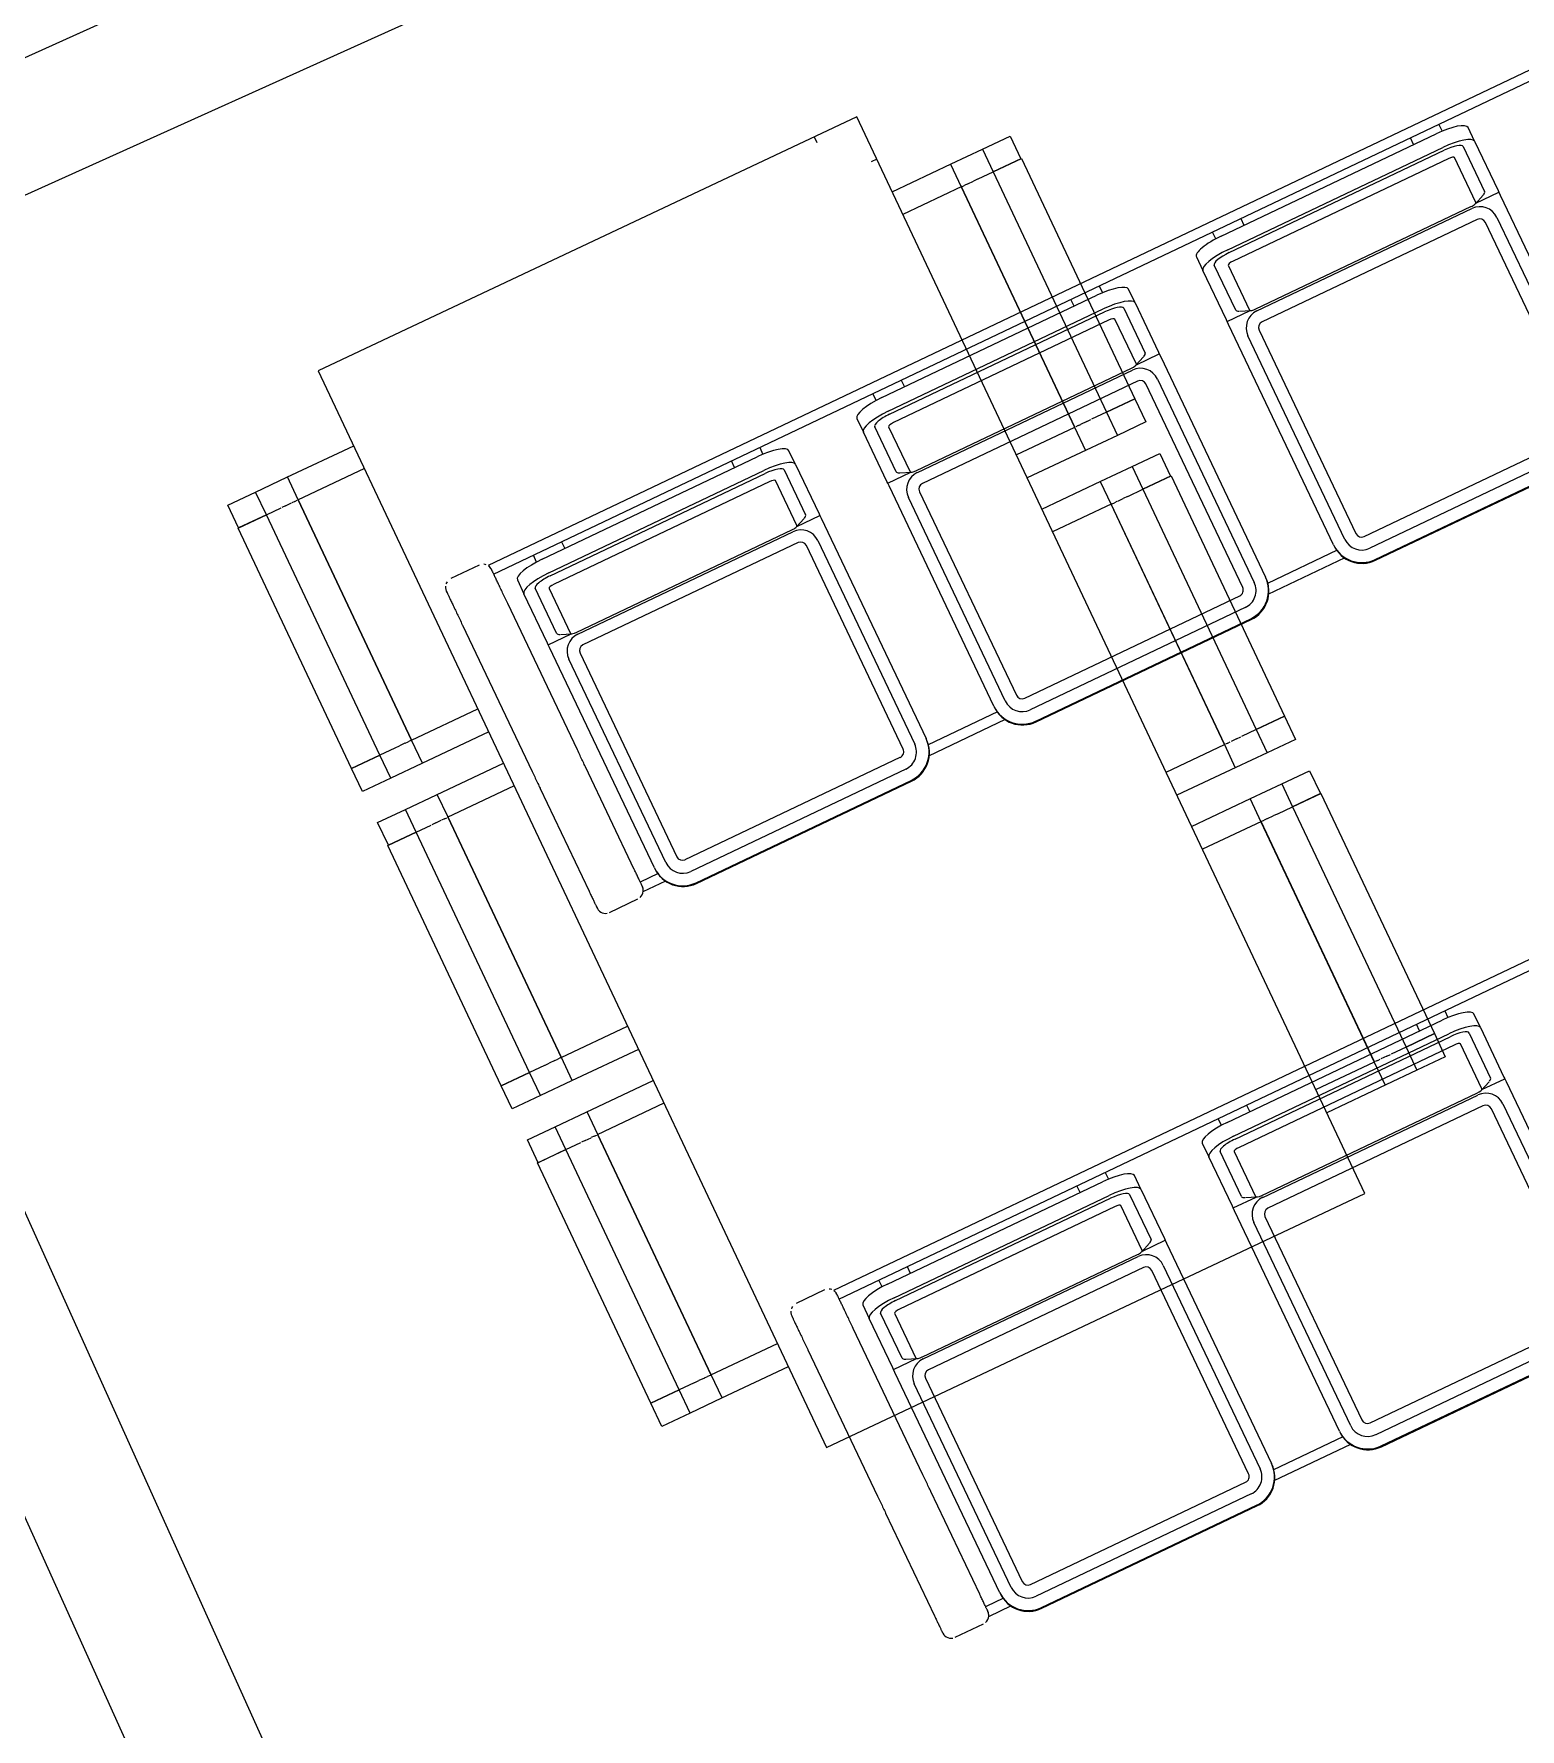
# Model space of a CAD drawing. Header units: metres. Extents: x -217 to -108, y -304 to -188.
# Drawn here: x -156.367 to -153.995, y -248.098 to -245.393 of the extents above; entities that cross this region are included whole.
import ezdxf

# ---------------------------------------------------------------- set-up
doc = ezdxf.new("R2010")
doc.units = ezdxf.units.M
for name, color, linetype, lineweight in [('A-FLOR', 192, 'Continuous', 9), ('A-WALL', 113, 'Continuous', 9), ('I-FURN', 30, 'Continuous', 9)]:
    doc.layers.add(name, color=color, linetype=linetype, lineweight=lineweight)

# ---------------------------------------------------------------- blocks, each defined once
blk = doc.blocks.new('dining_table_and_chairs_5978 - dining_table_and_chairs_5978-V23-Nivel 3')
at = {"layer": 'I-FURN'}
for p, q in [((0.1324, 0.6342), (0.1324, 0.6832)), ((0.1324, 0.6832), (0.1726, 0.6832)), ((0.1726, 0.6342), (0.1726, 0.6842)), ((0.1726, 0.6842), (0.5966, 0.6842)), ((0.1726, 0.6832), (0.1726, 0.6342)), ((0.5966, 0.6842), (0.5966, 0.6342)), ((0.5966, 0.6342), (0.5966, 0.6842)), ((0.5966, 0.6842), (0.6374, 0.6842)), ((0.5966, 0.6342), (0.5966, 0.6842)), ((0.5966, 0.6842), (0.6374, 0.6842)), ((0.6374, 0.6842), (0.6374, 0.6342)), ((0.6374, 0.6842), (0.6374, 0.6342)), ((0.6924, 0.6342), (0.6924, 0.6832)), ((0.6924, 0.6832), (0.7326, 0.6832)), ((0.7326, 0.6342), (0.7326, 0.6842)), ((0.7326, 0.6842), (1.1566, 0.6842)), ((0.7326, 0.6832), (0.7326, 0.6342)), ((1.1566, 0.6842), (1.1566, 0.6342)), ((1.1566, 0.6342), (1.1566, 0.6842)), ((1.1566, 0.6842), (1.1974, 0.6842)), ((1.1566, 0.6342), (1.1566, 0.6842)), ((1.1566, 0.6842), (1.1974, 0.6842)), ((1.1974, 0.6842), (1.1974, 0.6342)), ((1.1974, 0.6842), (1.1974, 0.6342)), ((1.2524, 0.6342), (1.2524, 0.6832)), ((1.2524, 0.6832), (1.2926, 0.6832)), ((1.2926, 0.6342), (1.2926, 0.6842)), ((1.2926, 0.6842), (1.7166, 0.6842)), ((1.2926, 0.6832), (1.2926, 0.6342)), ((1.7166, 0.6842), (1.7166, 0.6342)), ((1.7166, 0.6342), (1.7166, 0.6842)), ((1.7166, 0.6842), (1.7574, 0.6842)), ((1.7166, 0.6342), (1.7166, 0.6842)), ((1.7166, 0.6842), (1.7574, 0.6842)), ((1.7574, 0.6842), (1.7574, 0.6342)), ((1.7574, 0.6842), (1.7574, 0.6342)), ((0.1324, 0.5791), (0.1324, 0.6342)), ((0.1324, 0.6342), (0.1726, 0.6342)), ((0.1726, 0.6079), (0.1726, 0.6342)), ((0.1726, 0.6342), (0.5966, 0.6342)), ((0.5966, 0.6342), (0.5966, 0.6079)), ((0.5966, 0.6342), (0.6374, 0.6342)), ((0.5966, 0.6342), (0.6374, 0.6342)), ((0.6374, 0.6342), (0.6374, 0.5791)), ((0.6374, 0.6342), (0.6374, 0.5791)), ((0.6924, 0.5791), (0.6924, 0.6342)), ((0.6924, 0.6342), (0.7326, 0.6342)), ((0.7326, 0.6079), (0.7326, 0.6342)), ((0.7326, 0.6342), (1.1566, 0.6342)), ((1.1566, 0.6342), (1.1566, 0.6079)), ((1.1566, 0.6342), (1.1974, 0.6342)), ((1.1566, 0.6342), (1.1974, 0.6342)), ((1.1974, 0.6342), (1.1974, 0.5791)), ((1.1974, 0.6342), (1.1974, 0.5791)), ((1.2524, 0.5791), (1.2524, 0.6342)), ((1.2524, 0.6342), (1.2926, 0.6342)), ((1.2926, 0.6079), (1.2926, 0.6342)), ((1.2926, 0.6342), (1.7166, 0.6342)), ((1.7166, 0.6342), (1.7166, 0.6079)), ((1.7166, 0.6342), (1.7574, 0.6342)), ((1.7166, 0.6342), (1.7574, 0.6342)), ((1.7574, 0.6342), (1.7574, 0.5791)), ((1.7574, 0.6342), (1.7574, 0.5791)), ((0.1726, 0.6068), (0.1726, 0.5996)), ((0.1726, 0.5898), (0.1726, 0.5996)), ((0.5966, 0.5996), (0.5966, 0.6068)), ((0.5966, 0.5996), (0.5966, 0.6068)), ((0.5966, 0.5996), (0.5966, 0.5884)), ((0.7326, 0.6068), (0.7326, 0.5996)), ((0.7326, 0.5898), (0.7326, 0.5996)), ((1.1566, 0.5996), (1.1566, 0.6068)), ((1.1566, 0.5996), (1.1566, 0.6068)), ((1.1566, 0.5996), (1.1566, 0.5898)), ((1.2926, 0.6068), (1.2926, 0.5996)), ((1.2926, 0.5898), (1.2926, 0.5996)), ((1.7166, 0.6003), (1.7166, 0.6068)), ((1.7166, 0.6003), (1.7166, 0.6068)), ((1.7166, 0.6003), (1.7166, 0.5898)), ((0.1324, 0.475), (0.1324, 0.5791)), ((0.1324, 0.578), (0.1726, 0.578)), ((0.1725, 0.5792), (0.1725, 0.475)), ((0.1726, 0.5884), (0.1726, 0.5842)), ((0.1726, 0.5799), (0.1726, 0.5842)), ((0.1726, 0.5791), (0.1726, 0.578)), ((0.1726, 0.5784), (0.1726, 0.578)), ((0.5966, 0.5784), (0.1726, 0.5784)), ((0.1726, 0.578), (0.5966, 0.578)), ((0.5966, 0.5842), (0.5966, 0.5887)), ((0.5966, 0.5842), (0.5966, 0.5887)), ((0.5966, 0.5842), (0.5966, 0.5799)), ((0.5966, 0.578), (0.5966, 0.5791)), ((0.5966, 0.578), (0.5966, 0.5791)), ((0.5966, 0.578), (0.5966, 0.5784)), ((0.5966, 0.475), (0.5966, 0.5784)), ((0.5966, 0.475), (0.5966, 0.5784)), ((0.5966, 0.578), (0.6374, 0.578)), ((0.5966, 0.578), (0.6374, 0.578)), ((0.6374, 0.5791), (0.6374, 0.475)), ((0.6924, 0.475), (0.6924, 0.5791)), ((0.6924, 0.578), (0.7326, 0.578)), ((0.7325, 0.5792), (0.7325, 0.475)), ((0.7326, 0.5884), (0.7326, 0.5842)), ((0.7326, 0.5799), (0.7326, 0.5842)), ((0.7326, 0.5791), (0.7326, 0.578)), ((0.7326, 0.5784), (0.7326, 0.578)), ((1.1566, 0.5784), (0.7326, 0.5784)), ((0.7326, 0.578), (1.1566, 0.578)), ((1.1566, 0.5842), (1.1566, 0.5884)), ((1.1566, 0.5842), (1.1566, 0.5884)), ((1.1566, 0.5842), (1.1566, 0.5799)), ((1.1566, 0.578), (1.1566, 0.5791)), ((1.1566, 0.578), (1.1566, 0.5791)), ((1.1566, 0.578), (1.1566, 0.5784)), ((1.1566, 0.475), (1.1566, 0.5784)), ((1.1566, 0.475), (1.1566, 0.5784)), ((1.1566, 0.578), (1.1974, 0.578)), ((1.1566, 0.578), (1.1974, 0.578)), ((1.1974, 0.5791), (1.1974, 0.475)), ((1.2524, 0.475), (1.2524, 0.5791)), ((1.2524, 0.578), (1.2926, 0.578)), ((1.2925, 0.5792), (1.2925, 0.475)), ((1.2926, 0.5884), (1.2926, 0.5842)), ((1.2926, 0.5799), (1.2926, 0.5842)), ((1.2926, 0.5791), (1.2926, 0.578)), ((1.2926, 0.5784), (1.2926, 0.578)), ((1.7166, 0.5784), (1.2926, 0.5784)), ((1.2926, 0.578), (1.7166, 0.578)), ((1.7166, 0.5842), (1.7166, 0.5884)), ((1.7166, 0.5842), (1.7166, 0.5884)), ((1.7166, 0.5842), (1.7166, 0.5799)), ((1.7166, 0.578), (1.7166, 0.5791)), ((1.7166, 0.578), (1.7166, 0.5791)), ((1.7166, 0.578), (1.7166, 0.5784)), ((1.7166, 0.475), (1.7166, 0.5784)), ((1.7166, 0.475), (1.7166, 0.5784)), ((1.7166, 0.578), (1.7574, 0.578)), ((1.7166, 0.578), (1.7574, 0.578)), ((1.7574, 0.5791), (1.7574, 0.475)), ((1.9, 0.475), (0, 0.475)), ((0, 0.475), (0, -0.475)), ((0.075, 0.475), (0.075, 0.465)), ((1.9, 0), (1.9, 0.475)), ((0, 0.4), (0.01, 0.4)), ((1.9, -0.475), (1.9, 0)), ((0, -0.475), (1.9, -0.475)), ((0.1324, -0.593), (0.1324, -0.475)), ((0.1725, -0.475), (0.1725, -0.593)), ((0.5966, -0.5922), (0.5966, -0.475)), ((0.5966, -0.5922), (0.5966, -0.475)), ((0.6374, -0.475), (0.6374, -0.593)), ((0.6924, -0.593), (0.6924, -0.475)), ((0.7325, -0.475), (0.7325, -0.593)), ((1.1566, -0.5922), (1.1566, -0.475)), ((1.1566, -0.5922), (1.1566, -0.475)), ((1.1974, -0.475), (1.1974, -0.593)), ((1.2524, -0.593), (1.2524, -0.475)), ((1.2925, -0.475), (1.2925, -0.593)), ((1.7166, -0.5922), (1.7166, -0.475)), ((1.7166, -0.5922), (1.7166, -0.475)), ((1.7574, -0.475), (1.7574, -0.593)), ((0.1726, -0.5918), (0.1324, -0.5918)), ((0.1324, -0.648), (0.1324, -0.593)), ((0.5966, -0.5918), (0.1726, -0.5918)), ((0.1726, -0.5918), (0.1726, -0.5922)), ((0.1726, -0.5918), (0.1726, -0.593)), ((0.1726, -0.5922), (0.5966, -0.5922)), ((0.1726, -0.598), (0.1726, -0.5937)), ((0.5966, -0.5922), (0.5966, -0.5918)), ((0.6374, -0.5918), (0.5966, -0.5918)), ((0.5966, -0.593), (0.5966, -0.5918)), ((0.6374, -0.5918), (0.5966, -0.5918)), ((0.5966, -0.593), (0.5966, -0.5918)), ((0.5966, -0.5937), (0.5966, -0.598)), ((0.6374, -0.593), (0.6374, -0.648)), ((0.6374, -0.593), (0.6374, -0.648)), ((0.7326, -0.5918), (0.6924, -0.5918)), ((0.6924, -0.648), (0.6924, -0.593)), ((1.1566, -0.5918), (0.7326, -0.5918)), ((0.7326, -0.5918), (0.7326, -0.5922)), ((0.7326, -0.5918), (0.7326, -0.593)), ((0.7326, -0.5922), (1.1566, -0.5922)), ((0.7326, -0.598), (0.7326, -0.5937)), ((1.1566, -0.5922), (1.1566, -0.5918)), ((1.1974, -0.5918), (1.1566, -0.5918)), ((1.1566, -0.593), (1.1566, -0.5918)), ((1.1974, -0.5918), (1.1566, -0.5918)), ((1.1566, -0.593), (1.1566, -0.5918)), ((1.1566, -0.5937), (1.1566, -0.598)), ((1.1974, -0.593), (1.1974, -0.648)), ((1.1974, -0.593), (1.1974, -0.648)), ((1.2926, -0.5918), (1.2524, -0.5918)), ((1.2524, -0.648), (1.2524, -0.593)), ((1.7166, -0.5918), (1.2926, -0.5918)), ((1.2926, -0.5918), (1.2926, -0.5922)), ((1.2926, -0.5918), (1.2926, -0.593)), ((1.2926, -0.5922), (1.7166, -0.5922)), ((1.2926, -0.598), (1.2926, -0.5937)), ((1.7166, -0.5922), (1.7166, -0.5918)), ((1.7574, -0.5918), (1.7166, -0.5918)), ((1.7166, -0.593), (1.7166, -0.5918)), ((1.7574, -0.5918), (1.7166, -0.5918)), ((1.7166, -0.593), (1.7166, -0.5918)), ((1.7166, -0.5937), (1.7166, -0.598)), ((1.7574, -0.593), (1.7574, -0.648)), ((1.7574, -0.593), (1.7574, -0.648)), ((0.1726, -0.598), (0.1726, -0.6033)), ((0.1726, -0.6141), (0.1726, -0.6036)), ((0.1726, -0.6141), (0.1726, -0.6206)), ((0.1726, -0.648), (0.1726, -0.6217)), ((0.5966, -0.6033), (0.5966, -0.598)), ((0.5966, -0.6033), (0.5966, -0.598)), ((0.5966, -0.6036), (0.5966, -0.6134)), ((0.5966, -0.6206), (0.5966, -0.6134)), ((0.5966, -0.6206), (0.5966, -0.6134)), ((0.5966, -0.6217), (0.5966, -0.648)), ((0.7326, -0.598), (0.7326, -0.6033)), ((0.7326, -0.6134), (0.7326, -0.6036)), ((0.7326, -0.6134), (0.7326, -0.6206)), ((0.7326, -0.648), (0.7326, -0.6217)), ((1.1566, -0.6033), (1.1566, -0.598)), ((1.1566, -0.6033), (1.1566, -0.598)), ((1.1566, -0.6036), (1.1566, -0.6134)), ((1.1566, -0.6206), (1.1566, -0.6134)), ((1.1566, -0.6206), (1.1566, -0.6134)), ((1.1566, -0.6217), (1.1566, -0.648)), ((1.2926, -0.598), (1.2926, -0.6033)), ((1.2926, -0.6141), (1.2926, -0.6036)), ((1.2926, -0.6141), (1.2926, -0.6206)), ((1.2926, -0.648), (1.2926, -0.6217)), ((1.7166, -0.6033), (1.7166, -0.598)), ((1.7166, -0.6033), (1.7166, -0.598)), ((1.7166, -0.6036), (1.7166, -0.6134)), ((1.7166, -0.6206), (1.7166, -0.6134)), ((1.7166, -0.6206), (1.7166, -0.6134)), ((1.7166, -0.6217), (1.7166, -0.648)), ((0.1324, -0.697), (0.1324, -0.648)), ((0.1726, -0.648), (0.1324, -0.648)), ((0.1726, -0.698), (0.1726, -0.648)), ((0.5966, -0.648), (0.1726, -0.648)), ((0.1726, -0.648), (0.1726, -0.697)), ((0.5966, -0.648), (0.5966, -0.698)), ((0.5966, -0.698), (0.5966, -0.648)), ((0.6374, -0.648), (0.5966, -0.648)), ((0.5966, -0.698), (0.5966, -0.648)), ((0.6374, -0.648), (0.5966, -0.648)), ((0.6374, -0.648), (0.6374, -0.698)), ((0.6374, -0.648), (0.6374, -0.698)), ((0.6924, -0.697), (0.6924, -0.648)), ((0.7326, -0.648), (0.6924, -0.648)), ((0.7326, -0.698), (0.7326, -0.648)), ((1.1566, -0.648), (0.7326, -0.648)), ((0.7326, -0.648), (0.7326, -0.697)), ((1.1566, -0.648), (1.1566, -0.698)), ((1.1566, -0.698), (1.1566, -0.648)), ((1.1974, -0.648), (1.1566, -0.648)), ((1.1566, -0.698), (1.1566, -0.648)), ((1.1974, -0.648), (1.1566, -0.648)), ((1.1974, -0.648), (1.1974, -0.698)), ((1.1974, -0.648), (1.1974, -0.698)), ((1.2524, -0.697), (1.2524, -0.648)), ((1.2926, -0.648), (1.2524, -0.648)), ((1.2926, -0.698), (1.2926, -0.648)), ((1.7166, -0.648), (1.2926, -0.648)), ((1.2926, -0.648), (1.2926, -0.697)), ((1.7166, -0.648), (1.7166, -0.698)), ((1.7166, -0.698), (1.7166, -0.648)), ((1.7574, -0.648), (1.7166, -0.648)), ((1.7166, -0.698), (1.7166, -0.648)), ((1.7574, -0.648), (1.7166, -0.648)), ((1.7574, -0.648), (1.7574, -0.698)), ((1.7574, -0.648), (1.7574, -0.698)), ((0.1726, -0.697), (0.1324, -0.697)), ((0.5966, -0.698), (0.1726, -0.698)), ((0.6374, -0.698), (0.5966, -0.698)), ((0.6374, -0.698), (0.5966, -0.698)), ((0.7326, -0.697), (0.6924, -0.697)), ((1.1566, -0.698), (0.7326, -0.698)), ((1.1974, -0.698), (1.1566, -0.698)), ((1.1974, -0.698), (1.1566, -0.698)), ((1.2926, -0.697), (1.2524, -0.697)), ((1.7166, -0.698), (1.2926, -0.698)), ((1.7574, -0.698), (1.7166, -0.698)), ((1.7574, -0.698), (1.7166, -0.698))]:
    blk.add_line(p, q, dxfattribs=at)
blk = doc.blocks.new('silla sala de espera - silla sala de espera-V112-Nivel 3')
at = {"layer": 'I-FURN'}
for p, q in [((0.065, 0.295), (0.015, 0.295)), ((5.4223, 0.288), (0.0777, 0.288)), ((0.0796, 0.272), (5.4208, 0.272)), ((0.15, 0.2599), (0.15, 0.272)), ((0.2, 0.272), (0.2, 0.2602)), ((0.5, 0.2602), (0.5, 0.272)), ((0.55, 0.272), (0.55, 0.2599)), ((0.75, 0.2599), (0.75, 0.272)), ((0.8, 0.272), (0.8, 0.2602)), ((1.1, 0.2602), (1.1, 0.272)), ((1.15, 0.272), (1.15, 0.2599)), ((0.11, 0.2473), (0.11, 0.2231)), ((0.16, 0.2602), (0.54, 0.2602)), ((0.59, 0.2231), (0.59, 0.2473)), ((0.71, 0.2473), (0.71, 0.2231)), ((0.76, 0.2602), (1.14, 0.2602)), ((1.19, 0.2231), (1.19, 0.2473)), ((0, 0.22), (0, -0.0386)), ((0.08, -0.0386), (0.08, 0.22)), ((0.11, 0.1358), (0.11, 0.2231)), ((0.13, 0.1436), (0.13, 0.2231)), ((0.16, 0.2361), (0.54, 0.2361)), ((0.16, 0.2309), (0.54, 0.2309)), ((0.57, 0.2231), (0.57, 0.1436)), ((0.59, 0.2231), (0.59, 0.1358)), ((0.71, 0.1358), (0.71, 0.2231)), ((0.73, 0.1436), (0.73, 0.2231)), ((0.76, 0.2361), (1.14, 0.2361)), ((0.76, 0.2309), (1.14, 0.2309)), ((1.17, 0.2231), (1.17, 0.1436)), ((1.19, 0.2231), (1.19, 0.1358)), ((0.15, 0.2135), (0.15, 0.1339)), ((0.54, 0.2161), (0.16, 0.2161)), ((0.55, 0.1339), (0.55, 0.2135)), ((0.75, 0.2135), (0.75, 0.1339)), ((1.14, 0.2161), (0.76, 0.2161)), ((1.15, 0.1339), (1.15, 0.2135)), ((0.11, 0.1329), (0.11, 0.1358)), ((0.1347, 0.1394), (0.1516, 0.1325)), ((0.5484, 0.1325), (0.5653, 0.1394)), ((0.59, 0.1358), (0.59, 0.1329)), ((0.71, 0.1329), (0.71, 0.1358)), ((0.7347, 0.1394), (0.7516, 0.1325)), ((1.1484, 0.1325), (1.1653, 0.1394)), ((1.19, 0.1358), (1.19, 0.1329)), ((0.11, 0.1329), (0.1506, 0.1329)), ((0.11, 0.1279), (0.11, 0.1329)), ((0.11, -0.2615), (0.11, 0.1279)), ((0.16, 0.1313), (0.54, 0.1313)), ((0.16, 0.1279), (0.54, 0.1279)), ((0.54, 0.1087), (0.16, 0.1087)), ((0.5496, 0.1329), (0.59, 0.1329)), ((0.59, 0.1329), (0.59, 0.1279)), ((0.59, 0.1279), (0.59, -0.2615)), ((0.71, 0.1329), (0.7506, 0.1329)), ((0.71, 0.1279), (0.71, 0.1329)), ((0.71, -0.2615), (0.71, 0.1279)), ((0.76, 0.1313), (1.14, 0.1313)), ((0.76, 0.1279), (1.14, 0.1279)), ((1.14, 0.1087), (0.76, 0.1087)), ((1.1496, 0.1329), (1.19, 0.1329)), ((1.19, 0.1329), (1.19, 0.1279)), ((1.19, 0.1279), (1.19, -0.2615)), ((0.13, -0.2615), (0.13, 0.098)), ((0.15, 0.0987), (0.15, -0.2608)), ((0.55, -0.2608), (0.55, 0.0987)), ((0.57, 0.098), (0.57, -0.2615)), ((0.73, -0.2615), (0.73, 0.098)), ((0.75, 0.0987), (0.75, -0.2608)), ((1.15, -0.2608), (1.15, 0.0987)), ((1.17, 0.098), (1.17, -0.2615)), ((0, -0.0686), (0, -0.25)), ((0.08, -0.25), (0.08, -0.0686)), ((0.11, -0.2615), (0.11, -0.2629)), ((0.59, -0.2629), (0.59, -0.2615)), ((0.71, -0.2615), (0.71, -0.2629)), ((0.015, -0.295), (0.065, -0.295)), ((0.0777, -0.288), (0.1178, -0.288)), ((0.1114, -0.272), (0.0807, -0.272)), ((0.16, -0.2707), (0.54, -0.2707)), ((0.54, -0.2915), (0.16, -0.2915)), ((0.5822, -0.288), (0.7178, -0.288)), ((0.7114, -0.272), (0.5886, -0.272)), ((0.76, -0.2707), (1.14, -0.2707)), ((1.14, -0.2915), (0.76, -0.2915)), ((0.16, -0.3115), (0.54, -0.3115)), ((0.16, -0.3128), (0.54, -0.3128)), ((0.76, -0.3115), (1.14, -0.3115)), ((0.76, -0.3128), (1.14, -0.3128))]:
    blk.add_line(p, q, dxfattribs=at)
at = {"layer": 'I-FURN', "flags": 128}
for points in [[(0, 0.28), (0, 0.28), (0, 0.2798), (0, 0.2796), (0, 0.2792), (0, 0.2788), (0, 0.2783), (0, 0.2777), (0, 0.277), (0, 0.2762), (0, 0.2753), (0, 0.2743), (0, 0.2732), (0, 0.2721), (0, 0.2708), (0, 0.2695), (0, 0.2681), (0, 0.2667), (0, 0.2651), (0, 0.2635), (0, 0.2618), (0, 0.26), (0, 0.2582), (0, 0.2563), (0, 0.2544), (0, 0.2524), (0, 0.2504), (0, 0.2483), (0, 0.2461), (0, 0.244), (0, 0.2417), (0, 0.2395), (0, 0.2372), (0, 0.2349), (0, 0.2326), (0, 0.2302), (0, 0.2278), (0, 0.2254), (0, 0.223), (0, 0.2206), (0, 0.22)], [(0.08, 0.22), (0.08, 0.2224), (0.08, 0.2248), (0.08, 0.2272), (0.08, 0.2296), (0.08, 0.2319), (0.08, 0.2343), (0.08, 0.2366), (0.08, 0.2389), (0.08, 0.2411), (0.08, 0.2434), (0.08, 0.2456), (0.08, 0.2477), (0.08, 0.2498), (0.08, 0.2519), (0.08, 0.2539), (0.08, 0.2558), (0.08, 0.2577), (0.08, 0.2596), (0.08, 0.2613), (0.08, 0.263), (0.08, 0.2647), (0.08, 0.2662), (0.08, 0.2677), (0.08, 0.2692), (0.08, 0.2705), (0.08, 0.2717), (0.08, 0.2729), (0.08, 0.274), (0.08, 0.275), (0.08, 0.2759), (0.08, 0.2767), (0.08, 0.2775), (0.08, 0.2781), (0.08, 0.2787), (0.08, 0.2791), (0.08, 0.2795), (0.08, 0.2798), (0.08, 0.2799), (0.08, 0.28), (0.08, 0.28)], [(0, -0.0386), (0, -0.041), (0, -0.0434), (0, -0.0458), (0, -0.0481), (0, -0.0505), (0, -0.0528), (0, -0.0552), (0, -0.0575), (0, -0.0597), (0, -0.062), (0, -0.0641), (0, -0.0663), (0, -0.0684), (0, -0.0686)], [(0.08, -0.0686), (0.08, -0.0665), (0.08, -0.0644), (0.08, -0.0622), (0.08, -0.0599), (0.08, -0.0577), (0.08, -0.0554), (0.08, -0.0531), (0.08, -0.0507), (0.08, -0.0484), (0.08, -0.046), (0.08, -0.0436), (0.08, -0.0412), (0.08, -0.0388), (0.08, -0.0386)], [(0, -0.25), (0, -0.2521), (0, -0.2541), (0, -0.256), (0, -0.2579), (0, -0.2597), (0, -0.2615), (0, -0.2632), (0, -0.2648), (0, -0.2664), (0, -0.2679), (0, -0.2693), (0, -0.2706), (0, -0.2719), (0, -0.273), (0, -0.2741), (0, -0.2751), (0, -0.276), (0, -0.2768), (0, -0.2775), (0, -0.2782), (0, -0.2787), (0, -0.2792), (0, -0.2795), (0, -0.2798), (0, -0.2799), (0, -0.28)], [(0.08, -0.28), (0.08, -0.28), (0.08, -0.2798), (0.08, -0.2796), (0.08, -0.2792), (0.08, -0.2788), (0.08, -0.2783), (0.08, -0.2777), (0.08, -0.277), (0.08, -0.2762), (0.08, -0.2753), (0.08, -0.2743), (0.08, -0.2732), (0.08, -0.2721), (0.08, -0.2708), (0.08, -0.2695), (0.08, -0.2681), (0.08, -0.2667), (0.08, -0.2651), (0.08, -0.2635), (0.08, -0.2618), (0.08, -0.26), (0.08, -0.2582), (0.08, -0.2563), (0.08, -0.2544), (0.08, -0.2524), (0.08, -0.2504), (0.08, -0.25)]]:
    blk.add_lwpolyline(points, dxfattribs=at)
at = {"layer": 'I-FURN'}
for centre, start, end in [((0.015, 0.28), 150, 190.1654), ((0.015, 0.28), 120, 135), ((0.065, 0.28), 45, 60), ((0.065, 0.28), 15.5374, 30), ((0.065, 0.28), 1.965, 15), ((0.065, 0.28), 349.8346, 358.0374), ((0.015, -0.28), 172.5537, 255), ((0.065, -0.28), 285, 329.9796), ((0.065, -0.28), 330, 344.4011), ((0.065, -0.28), 345, 358.0374), ((0.065, -0.28), 1.965, 7.4463)]:
    blk.add_arc(centre, 0.015, start, end, dxfattribs=at)
for centre, major_axis, ratio, start_param, end_param in [((0.16, 0.2473), (-0.05, 0), 0.258819, 4.712389, 6.283185), ((0.54, 0.2473), (0.05, 0), 0.258819, 0, 1.570796), ((0.76, 0.2473), (-0.05, 0), 0.258819, 4.712389, 6.283185), ((1.14, 0.2473), (0.05, 0), 0.258819, 0, 1.570796), ((0.16, 0.2231), (-0.05, 0), 0.258819, 4.712389, 6.283185), ((0.16, 0.2231), (0.03, 0), 0.258819, 1.570796, 3.141593), ((0.54, 0.2231), (0.05, 0), 0.258819, 0, 1.570796), ((0.54, 0.2231), (0.03, 0), 0.258819, 0, 1.570796), ((0.76, 0.2231), (-0.05, 0), 0.258819, 4.712389, 6.283185), ((0.76, 0.2231), (0.03, 0), 0.258819, 1.570796, 3.141593), ((1.14, 0.2231), (-0.05, 0), 0.258819, 3.141593, 4.712389), ((1.14, 0.2231), (0.03, 0), 0.258819, 0, 1.570796), ((0.16, 0.2135), (-0.01, 0), 0.258819, 4.712389, 6.283185), ((0.54, 0.2135), (0.01, 0), 0.258819, 0, 1.570796), ((0.76, 0.2135), (-0.01, 0), 0.258819, 4.712389, 6.283185), ((1.14, 0.2135), (0.01, 0), 0.258819, 0, 1.570796), ((0.16, 0.1436), (0.03, 0), 0.258819, 3.141593, 3.665191), ((0.54, 0.1436), (0.03, 0), 0.258819, 5.759587, 6.283185), ((0.76, 0.1436), (0.03, 0), 0.258819, 3.141593, 3.665191), ((1.14, 0.1436), (0.03, 0), 0.258819, 5.759587, 6.283185), ((0.16, 0.098), (-0.03, 0), 0.99863, 4.712389, 6.283185), ((0.16, 0.1339), (0.01, 0), 0.258819, 3.141593, 4.712389), ((0.16, 0.0987), (-0.01, 0), 0.99863, 4.712389, 6.283185), ((0.54, 0.1339), (-0.01, 0), 0.258819, 1.570796, 3.141593), ((0.54, 0.098), (0.03, 0), 0.99863, 0, 1.570796), ((0.54, 0.0987), (0.01, 0), 0.99863, 0, 1.570796), ((0.76, 0.098), (-0.03, 0), 0.99863, 4.712389, 6.283185), ((0.76, 0.1339), (0.01, 0), 0.258819, 3.141593, 4.712389), ((0.76, 0.0987), (-0.01, 0), 0.99863, 4.712389, 6.283185), ((1.14, 0.1339), (0.01, 0), 0.258819, 4.712389, 6.283185), ((1.14, 0.098), (0.03, 0), 0.99863, 0, 1.570796), ((1.14, 0.0987), (-0.01, 0), 0.99863, 3.141593, 4.712389), ((0.16, -0.2615), (0.05, 0), 0.99863, 3.141593, 4.712389), ((0.16, -0.2629), (0.05, 0), 0.99863, 3.141593, 4.712389), ((0.16, -0.2615), (0.03, 0), 0.99863, 3.141593, 4.712389), ((0.16, -0.2608), (-0.01, 0), 0.99863, 0, 1.570796), ((0.54, -0.2608), (-0.01, 0), 0.99863, 1.570796, 3.141593), ((0.54, -0.2615), (-0.03, 0), 0.99863, 1.570796, 3.141593), ((0.54, -0.2615), (-0.05, 0), 0.99863, 1.570796, 3.141593), ((0.54, -0.2629), (-0.05, 0), 0.99863, 1.570796, 3.141593), ((0.76, -0.2615), (0.05, 0), 0.99863, 3.141593, 4.712389), ((0.76, -0.2629), (-0.05, 0), 0.99863, 0, 1.570796), ((0.76, -0.2615), (0.03, 0), 0.99863, 3.141593, 4.712389), ((0.76, -0.2608), (0.01, 0), 0.99863, 3.141593, 4.712389)]:
    blk.add_ellipse(centre, major_axis=major_axis, ratio=ratio, start_param=start_param, end_param=end_param, dxfattribs=at)
for points, knots in [([(0.0797, 0.2772), (0.0797, 0.2772), (0.0798, 0.2776), (0.08, 0.2787), (0.08, 0.2804), (0.0799, 0.2821), (0.0795, 0.2838), (0.0791, 0.2852), (0.0786, 0.2864), (0.0782, 0.2871), (0.078, 0.2874), (0.078, 0.2875)], [0.3858205, 0.3858205, 0.3858205, 0.3858205, 0.3888889, 0.4444444, 0.5138889, 0.5833333, 0.6527778, 0.7222222, 0.7916667, 0.8611111, 0.8888889, 0.8888889, 0.8888889, 0.8888889]), ([(0.078, -0.2875), (0.0781, -0.2873), (0.0783, -0.2869), (0.0788, -0.2859), (0.0794, -0.2845), (0.0798, -0.2828), (0.08, -0.2813), (0.08, -0.2799), (0.08, -0.2789), (0.0799, -0.2786)], [0.1111111, 0.1111111, 0.1111111, 0.1111111, 0.1666667, 0.2222222, 0.3333333, 0.3888889, 0.4444444, 0.5138889, 0.5555556, 0.5555556, 0.5555556, 0.5555556])]:
    blk.add_open_spline(points, degree=3, knots=knots, dxfattribs=at)
blk = doc.blocks.new('silla sala de espera - silla sala de espera-V113-Nivel 3')
at = {"layer": 'I-FURN'}
for p, q in [((0.065, 0.295), (0.015, 0.295)), ((5.4223, 0.288), (0.0777, 0.288)), ((0.0796, 0.272), (5.4208, 0.272)), ((0.15, 0.2599), (0.15, 0.272)), ((0.2, 0.272), (0.2, 0.2602)), ((0.5, 0.2602), (0.5, 0.272)), ((0.55, 0.272), (0.55, 0.2599)), ((0.75, 0.2599), (0.75, 0.272)), ((0.8, 0.272), (0.8, 0.2602)), ((1.1, 0.2602), (1.1, 0.272)), ((1.15, 0.272), (1.15, 0.2599)), ((1.35, 0.2599), (1.35, 0.272)), ((1.4, 0.272), (1.4, 0.2602)), ((1.7, 0.2602), (1.7, 0.272)), ((1.75, 0.272), (1.75, 0.2599)), ((0.11, 0.2473), (0.11, 0.2231)), ((0.16, 0.2602), (0.54, 0.2602)), ((0.59, 0.2231), (0.59, 0.2473)), ((0.71, 0.2473), (0.71, 0.2231)), ((0.76, 0.2602), (1.14, 0.2602)), ((1.19, 0.2231), (1.19, 0.2473)), ((1.31, 0.2473), (1.31, 0.2231)), ((1.36, 0.2602), (1.74, 0.2602)), ((1.79, 0.2231), (1.79, 0.2473)), ((0, 0.22), (0, -0.0386)), ((0.08, -0.0386), (0.08, 0.22)), ((0.11, 0.1358), (0.11, 0.2231)), ((0.13, 0.1436), (0.13, 0.2231)), ((0.16, 0.2361), (0.54, 0.2361)), ((0.16, 0.2309), (0.54, 0.2309)), ((0.57, 0.2231), (0.57, 0.1436)), ((0.59, 0.2231), (0.59, 0.1358)), ((0.71, 0.1358), (0.71, 0.2231)), ((0.73, 0.1436), (0.73, 0.2231)), ((0.76, 0.2361), (1.14, 0.2361)), ((0.76, 0.2309), (1.14, 0.2309)), ((1.17, 0.2231), (1.17, 0.1436)), ((1.19, 0.2231), (1.19, 0.1358)), ((1.31, 0.1358), (1.31, 0.2231)), ((1.33, 0.1436), (1.33, 0.2231)), ((1.36, 0.2361), (1.74, 0.2361)), ((1.36, 0.2309), (1.74, 0.2309)), ((1.77, 0.2231), (1.77, 0.1436)), ((1.79, 0.2231), (1.79, 0.1358)), ((0.15, 0.2135), (0.15, 0.1339)), ((0.54, 0.2161), (0.16, 0.2161)), ((0.55, 0.1339), (0.55, 0.2135)), ((0.75, 0.2135), (0.75, 0.1339)), ((1.14, 0.2161), (0.76, 0.2161)), ((1.15, 0.1339), (1.15, 0.2135)), ((1.35, 0.2135), (1.35, 0.1339)), ((1.74, 0.2161), (1.36, 0.2161)), ((1.75, 0.1339), (1.75, 0.2135)), ((0.11, 0.1329), (0.11, 0.1358)), ((0.1347, 0.1394), (0.1516, 0.1325)), ((0.5484, 0.1325), (0.5653, 0.1394)), ((0.59, 0.1358), (0.59, 0.1329)), ((0.71, 0.1329), (0.71, 0.1358)), ((0.7347, 0.1394), (0.7516, 0.1325)), ((1.1484, 0.1325), (1.1653, 0.1394)), ((1.19, 0.1358), (1.19, 0.1329)), ((1.31, 0.1329), (1.31, 0.1358)), ((1.3347, 0.1394), (1.3516, 0.1325)), ((1.7484, 0.1325), (1.7653, 0.1394)), ((1.79, 0.1358), (1.79, 0.1329)), ((0.11, 0.1329), (0.1506, 0.1329)), ((0.11, 0.1279), (0.11, 0.1329)), ((0.11, -0.2615), (0.11, 0.1279)), ((0.16, 0.1313), (0.54, 0.1313)), ((0.16, 0.1279), (0.54, 0.1279)), ((0.54, 0.1087), (0.16, 0.1087)), ((0.5496, 0.1329), (0.59, 0.1329)), ((0.59, 0.1329), (0.59, 0.1279)), ((0.59, 0.1279), (0.59, -0.2615)), ((0.71, 0.1329), (0.7506, 0.1329)), ((0.71, 0.1279), (0.71, 0.1329)), ((0.71, -0.2615), (0.71, 0.1279)), ((0.76, 0.1313), (1.14, 0.1313)), ((0.76, 0.1279), (1.14, 0.1279)), ((1.14, 0.1087), (0.76, 0.1087)), ((1.1496, 0.1329), (1.19, 0.1329)), ((1.19, 0.1329), (1.19, 0.1279)), ((1.19, 0.1279), (1.19, -0.2615)), ((1.31, 0.1329), (1.3506, 0.1329)), ((1.31, 0.1279), (1.31, 0.1329)), ((1.31, -0.2615), (1.31, 0.1279)), ((1.36, 0.1313), (1.74, 0.1313)), ((1.36, 0.1279), (1.74, 0.1279)), ((1.74, 0.1087), (1.36, 0.1087)), ((1.7496, 0.1329), (1.79, 0.1329)), ((1.79, 0.1329), (1.79, 0.1279)), ((1.79, 0.1279), (1.79, -0.2615)), ((0.13, -0.2615), (0.13, 0.098)), ((0.15, 0.0987), (0.15, -0.2608)), ((0.55, -0.2608), (0.55, 0.0987)), ((0.57, 0.098), (0.57, -0.2615)), ((0.73, -0.2615), (0.73, 0.098)), ((0.75, 0.0987), (0.75, -0.2608)), ((1.15, -0.2608), (1.15, 0.0987)), ((1.17, 0.098), (1.17, -0.2615)), ((1.33, -0.2615), (1.33, 0.098)), ((1.35, 0.0987), (1.35, -0.2608)), ((1.75, -0.2608), (1.75, 0.0987)), ((1.77, 0.098), (1.77, -0.2615)), ((0, -0.0686), (0, -0.25)), ((0.08, -0.25), (0.08, -0.0686)), ((0.11, -0.2615), (0.11, -0.2629)), ((0.59, -0.2629), (0.59, -0.2615)), ((0.71, -0.2615), (0.71, -0.2629)), ((1.19, -0.2629), (1.19, -0.2615)), ((1.31, -0.2615), (1.31, -0.2629)), ((0.015, -0.295), (0.065, -0.295)), ((0.0777, -0.288), (0.1178, -0.288)), ((0.1114, -0.272), (0.0797, -0.272)), ((0.16, -0.2707), (0.54, -0.2707)), ((0.54, -0.2915), (0.16, -0.2915)), ((0.5822, -0.288), (0.7178, -0.288)), ((0.7114, -0.272), (0.5886, -0.272)), ((0.76, -0.2707), (1.14, -0.2707)), ((1.14, -0.2915), (0.76, -0.2915)), ((1.1822, -0.288), (1.3178, -0.288)), ((1.3114, -0.272), (1.1886, -0.272)), ((1.36, -0.2707), (1.74, -0.2707)), ((1.74, -0.2915), (1.36, -0.2915)), ((0.16, -0.3115), (0.54, -0.3115)), ((0.16, -0.3128), (0.54, -0.3128)), ((0.76, -0.3115), (1.14, -0.3115)), ((0.76, -0.3128), (1.14, -0.3128)), ((1.36, -0.3115), (1.74, -0.3115)), ((1.36, -0.3128), (1.74, -0.3128))]:
    blk.add_line(p, q, dxfattribs=at)
at = {"layer": 'I-FURN', "flags": 128}
for points in [[(0, 0.28), (0, 0.28), (0, 0.2798), (0, 0.2796), (0, 0.2792), (0, 0.2788), (0, 0.2783), (0, 0.2777), (0, 0.277), (0, 0.2762), (0, 0.2753), (0, 0.2743), (0, 0.2732), (0, 0.2721), (0, 0.2708), (0, 0.2695), (0, 0.2681), (0, 0.2667), (0, 0.2651), (0, 0.2635), (0, 0.2618), (0, 0.26), (0, 0.2582), (0, 0.2563), (0, 0.2544), (0, 0.2524), (0, 0.2504), (0, 0.2483), (0, 0.2461), (0, 0.244), (0, 0.2417), (0, 0.2395), (0, 0.2372), (0, 0.2349), (0, 0.2326), (0, 0.2302), (0, 0.2278), (0, 0.2254), (0, 0.223), (0, 0.2206), (0, 0.22)], [(0.08, 0.22), (0.08, 0.2224), (0.08, 0.2248), (0.08, 0.2272), (0.08, 0.2296), (0.08, 0.2319), (0.08, 0.2343), (0.08, 0.2366), (0.08, 0.2389), (0.08, 0.2411), (0.08, 0.2434), (0.08, 0.2456), (0.08, 0.2477), (0.08, 0.2498), (0.08, 0.2519), (0.08, 0.2539), (0.08, 0.2558), (0.08, 0.2577), (0.08, 0.2596), (0.08, 0.2613), (0.08, 0.263), (0.08, 0.2647), (0.08, 0.2662), (0.08, 0.2677), (0.08, 0.2692), (0.08, 0.2705), (0.08, 0.2717), (0.08, 0.2729), (0.08, 0.274), (0.08, 0.275), (0.08, 0.2759), (0.08, 0.2767), (0.08, 0.2775), (0.08, 0.2781), (0.08, 0.2787), (0.08, 0.2791), (0.08, 0.2795), (0.08, 0.2798), (0.08, 0.2799), (0.08, 0.28), (0.08, 0.28)], [(0, -0.0386), (0, -0.041), (0, -0.0434), (0, -0.0458), (0, -0.0481), (0, -0.0505), (0, -0.0528), (0, -0.0552), (0, -0.0575), (0, -0.0597), (0, -0.062), (0, -0.0641), (0, -0.0663), (0, -0.0684), (0, -0.0686)], [(0.08, -0.0686), (0.08, -0.0665), (0.08, -0.0644), (0.08, -0.0622), (0.08, -0.0599), (0.08, -0.0577), (0.08, -0.0554), (0.08, -0.0531), (0.08, -0.0507), (0.08, -0.0484), (0.08, -0.046), (0.08, -0.0436), (0.08, -0.0412), (0.08, -0.0388), (0.08, -0.0386)], [(0, -0.25), (0, -0.2521), (0, -0.2541), (0, -0.256), (0, -0.2579), (0, -0.2597), (0, -0.2615), (0, -0.2632), (0, -0.2648), (0, -0.2664), (0, -0.2679), (0, -0.2693), (0, -0.2706), (0, -0.2719), (0, -0.273), (0, -0.2741), (0, -0.2751), (0, -0.276), (0, -0.2768), (0, -0.2775), (0, -0.2782), (0, -0.2787), (0, -0.2792), (0, -0.2795), (0, -0.2798), (0, -0.2799), (0, -0.28)], [(0.08, -0.28), (0.08, -0.28), (0.08, -0.2798), (0.08, -0.2796), (0.08, -0.2792), (0.08, -0.2788), (0.08, -0.2783), (0.08, -0.2777), (0.08, -0.277), (0.08, -0.2762), (0.08, -0.2753), (0.08, -0.2743), (0.08, -0.2732), (0.08, -0.2721), (0.08, -0.2708), (0.08, -0.2695), (0.08, -0.2681), (0.08, -0.2667), (0.08, -0.2651), (0.08, -0.2635), (0.08, -0.2618), (0.08, -0.26), (0.08, -0.2582), (0.08, -0.2563), (0.08, -0.2544), (0.08, -0.2524), (0.08, -0.2504), (0.08, -0.25)]]:
    blk.add_lwpolyline(points, dxfattribs=at)
at = {"layer": 'I-FURN'}
for centre, start, end in [((0.015, 0.28), 150, 190.1654), ((0.015, 0.28), 120, 135), ((0.065, 0.28), 45, 60), ((0.065, 0.28), 15.5374, 30), ((0.065, 0.28), 1.965, 15), ((0.065, 0.28), 349.8346, 358.0374), ((0.015, -0.28), 172.5537, 255), ((0.065, -0.28), 285, 329.9796), ((0.065, -0.28), 330, 344.4011), ((0.065, -0.28), 345, 358.0374), ((0.065, -0.28), 1.965, 7.4463)]:
    blk.add_arc(centre, 0.015, start, end, dxfattribs=at)
for centre, major_axis, ratio, start_param, end_param in [((0.16, 0.2473), (-0.05, 0), 0.258819, 4.712389, 6.283185), ((0.54, 0.2473), (0.05, 0), 0.258819, 0, 1.570796), ((0.76, 0.2473), (-0.05, 0), 0.258819, 4.712389, 6.283185), ((1.14, 0.2473), (0.05, 0), 0.258819, 0, 1.570796), ((1.36, 0.2473), (0.05, 0), 0.258819, 1.570796, 3.141593), ((1.74, 0.2473), (0.05, 0), 0.258819, 0, 1.570796), ((0.16, 0.2231), (-0.05, 0), 0.258819, 4.712389, 6.283185), ((0.16, 0.2231), (0.03, 0), 0.258819, 1.570796, 3.141593), ((0.54, 0.2231), (0.05, 0), 0.258819, 0, 1.570796), ((0.54, 0.2231), (0.03, 0), 0.258819, 0, 1.570796), ((0.76, 0.2231), (-0.05, 0), 0.258819, 4.712389, 6.283185), ((0.76, 0.2231), (0.03, 0), 0.258819, 1.570796, 3.141593), ((1.14, 0.2231), (-0.05, 0), 0.258819, 3.141593, 4.712389), ((1.14, 0.2231), (0.03, 0), 0.258819, 0, 1.570796), ((1.36, 0.2231), (-0.05, 0), 0.258819, 4.712389, 6.283185), ((1.36, 0.2231), (-0.03, 0), 0.258819, 4.712389, 6.283185), ((1.74, 0.2231), (0.05, 0), 0.258819, 0, 1.570796), ((1.74, 0.2231), (0.03, 0), 0.258819, 0, 1.570796), ((0.16, 0.2135), (-0.01, 0), 0.258819, 4.712389, 6.283185), ((0.54, 0.2135), (0.01, 0), 0.258819, 0, 1.570796), ((0.76, 0.2135), (-0.01, 0), 0.258819, 4.712389, 6.283185), ((1.14, 0.2135), (0.01, 0), 0.258819, 0, 1.570796), ((1.36, 0.2135), (-0.01, 0), 0.258819, 4.712389, 6.283185), ((1.74, 0.2135), (-0.01, 0), 0.258819, 3.141593, 4.712389), ((0.16, 0.1436), (0.03, 0), 0.258819, 3.141593, 3.665191), ((0.54, 0.1436), (0.03, 0), 0.258819, 5.759587, 6.283185), ((0.76, 0.1436), (0.03, 0), 0.258819, 3.141593, 3.665191), ((1.14, 0.1436), (0.03, 0), 0.258819, 5.759587, 6.283185), ((1.36, 0.1436), (0.03, 0), 0.258819, 3.141593, 3.665191), ((1.74, 0.1436), (-0.03, 0), 0.258819, 2.617994, 3.141593), ((0.16, 0.098), (-0.03, 0), 0.99863, 4.712389, 6.283185), ((0.16, 0.1339), (0.01, 0), 0.258819, 3.141593, 4.712389), ((0.16, 0.0987), (-0.01, 0), 0.99863, 4.712389, 6.283185), ((0.54, 0.1339), (-0.01, 0), 0.258819, 1.570796, 3.141593), ((0.54, 0.098), (0.03, 0), 0.99863, 0, 1.570796), ((0.54, 0.0987), (0.01, 0), 0.99863, 0, 1.570796), ((0.76, 0.098), (-0.03, 0), 0.99863, 4.712389, 6.283185), ((0.76, 0.1339), (0.01, 0), 0.258819, 3.141593, 4.712389), ((0.76, 0.0987), (-0.01, 0), 0.99863, 4.712389, 6.283185), ((1.14, 0.1339), (0.01, 0), 0.258819, 4.712389, 6.283185), ((1.14, 0.098), (0.03, 0), 0.99863, 0, 1.570796), ((1.14, 0.0987), (-0.01, 0), 0.99863, 3.141593, 4.712389), ((1.36, 0.098), (-0.03, 0), 0.99863, 4.712389, 6.283185), ((1.36, 0.1339), (-0.01, 0), 0.258819, 0, 1.570796), ((1.36, 0.0987), (-0.01, 0), 0.99863, 4.712389, 6.283185), ((1.74, 0.1339), (-0.01, 0), 0.258819, 1.570796, 3.141593), ((1.74, 0.098), (-0.03, 0), 0.99863, 3.141593, 4.712389), ((1.74, 0.0987), (-0.01, 0), 0.99863, 3.141593, 4.712389), ((0.16, -0.2615), (0.05, 0), 0.99863, 3.141593, 4.712389), ((0.16, -0.2629), (0.05, 0), 0.99863, 3.141593, 4.712389), ((0.16, -0.2615), (0.03, 0), 0.99863, 3.141593, 4.712389), ((0.16, -0.2608), (-0.01, 0), 0.99863, 0, 1.570796), ((0.54, -0.2608), (-0.01, 0), 0.99863, 1.570796, 3.141593), ((0.54, -0.2615), (-0.03, 0), 0.99863, 1.570796, 3.141593), ((0.54, -0.2615), (-0.05, 0), 0.99863, 1.570796, 3.141593), ((0.54, -0.2629), (-0.05, 0), 0.99863, 1.570796, 3.141593), ((0.76, -0.2615), (0.05, 0), 0.99863, 3.141593, 4.712389), ((0.76, -0.2629), (-0.05, 0), 0.99863, 0, 1.570796), ((0.76, -0.2615), (0.03, 0), 0.99863, 3.141593, 4.712389), ((0.76, -0.2608), (0.01, 0), 0.99863, 3.141593, 4.712389), ((1.14, -0.2608), (-0.01, 0), 0.99863, 1.570796, 3.141593), ((1.14, -0.2615), (-0.03, 0), 0.99863, 1.570796, 3.141593), ((1.14, -0.2615), (-0.05, 0), 0.99863, 1.570796, 3.141593), ((1.14, -0.2629), (-0.05, 0), 0.99863, 1.570796, 3.141593), ((1.36, -0.2615), (-0.05, 0), 0.99863, 0, 1.570796), ((1.36, -0.2629), (0.05, 0), 0.99863, 3.141593, 4.712389), ((1.36, -0.2615), (0.03, 0), 0.99863, 3.141593, 4.712389), ((1.36, -0.2608), (-0.01, 0), 0.99863, 0, 1.570796)]:
    blk.add_ellipse(centre, major_axis=major_axis, ratio=ratio, start_param=start_param, end_param=end_param, dxfattribs=at)
for points, knots in [([(0.0797, 0.2772), (0.0797, 0.2772), (0.0798, 0.2776), (0.08, 0.2787), (0.08, 0.2804), (0.0799, 0.2821), (0.0795, 0.2838), (0.0791, 0.2852), (0.0786, 0.2864), (0.0782, 0.2871), (0.078, 0.2874), (0.078, 0.2875)], [0.3858205, 0.3858205, 0.3858205, 0.3858205, 0.3888889, 0.4444444, 0.5138889, 0.5833333, 0.6527778, 0.7222222, 0.7916667, 0.8611111, 0.8888889, 0.8888889, 0.8888889, 0.8888889]), ([(0.078, -0.2875), (0.0781, -0.2873), (0.0783, -0.2869), (0.0788, -0.2859), (0.0794, -0.2845), (0.0798, -0.2828), (0.08, -0.2813), (0.08, -0.2799), (0.08, -0.2789), (0.0799, -0.2786)], [0.1111111, 0.1111111, 0.1111111, 0.1111111, 0.1666667, 0.2222222, 0.3333333, 0.3888889, 0.4444444, 0.5138889, 0.5555556, 0.5555556, 0.5555556, 0.5555556])]:
    blk.add_open_spline(points, degree=3, knots=knots, dxfattribs=at)

msp = doc.modelspace()

# ---------------------------------------------------------------- linework, layer by layer
at = {"layer": 'A-FLOR'}
msp.add_arc((-156.482, -237.2632), 13.3927, 219.99857, 275.89972, dxfattribs=at)
at = {"layer": 'A-WALL', "lineweight": 25}
for p, q in [((-151.0029, -243.0026), (-157.0722, -245.7428)), ((-156.9899, -245.925), (-150.9206, -243.1848))]:
    msp.add_line(p, q, dxfattribs=at)
at = {"layer": 'A-WALL'}
for p, q in [((-157.0722, -245.7428), (-151.6786, -257.6891)), ((-152.2498, -256.9099), (-157.0166, -246.3519))]:
    msp.add_line(p, q, dxfattribs=at)

# ---------------------------------------------------------------- block references
at = {"layer": 'I-FURN'}
for name, p, rotation in [('silla sala de espera - silla sala de espera-V113-Nivel 3', (-155.5883, -246.5348), 25.4500781759124), ('silla sala de espera - silla sala de espera-V112-Nivel 3', (-155.0371, -247.6914), 25.4500781759124), ('dining_table_and_chairs_5978 - dining_table_and_chairs_5978-V23-Nivel 3', (-155.4833, -245.7276), 295.2582255371546)]:
    msp.add_blockref(name, p, dxfattribs=dict(at, rotation=rotation))

doc.saveas('drawing.dxf')
